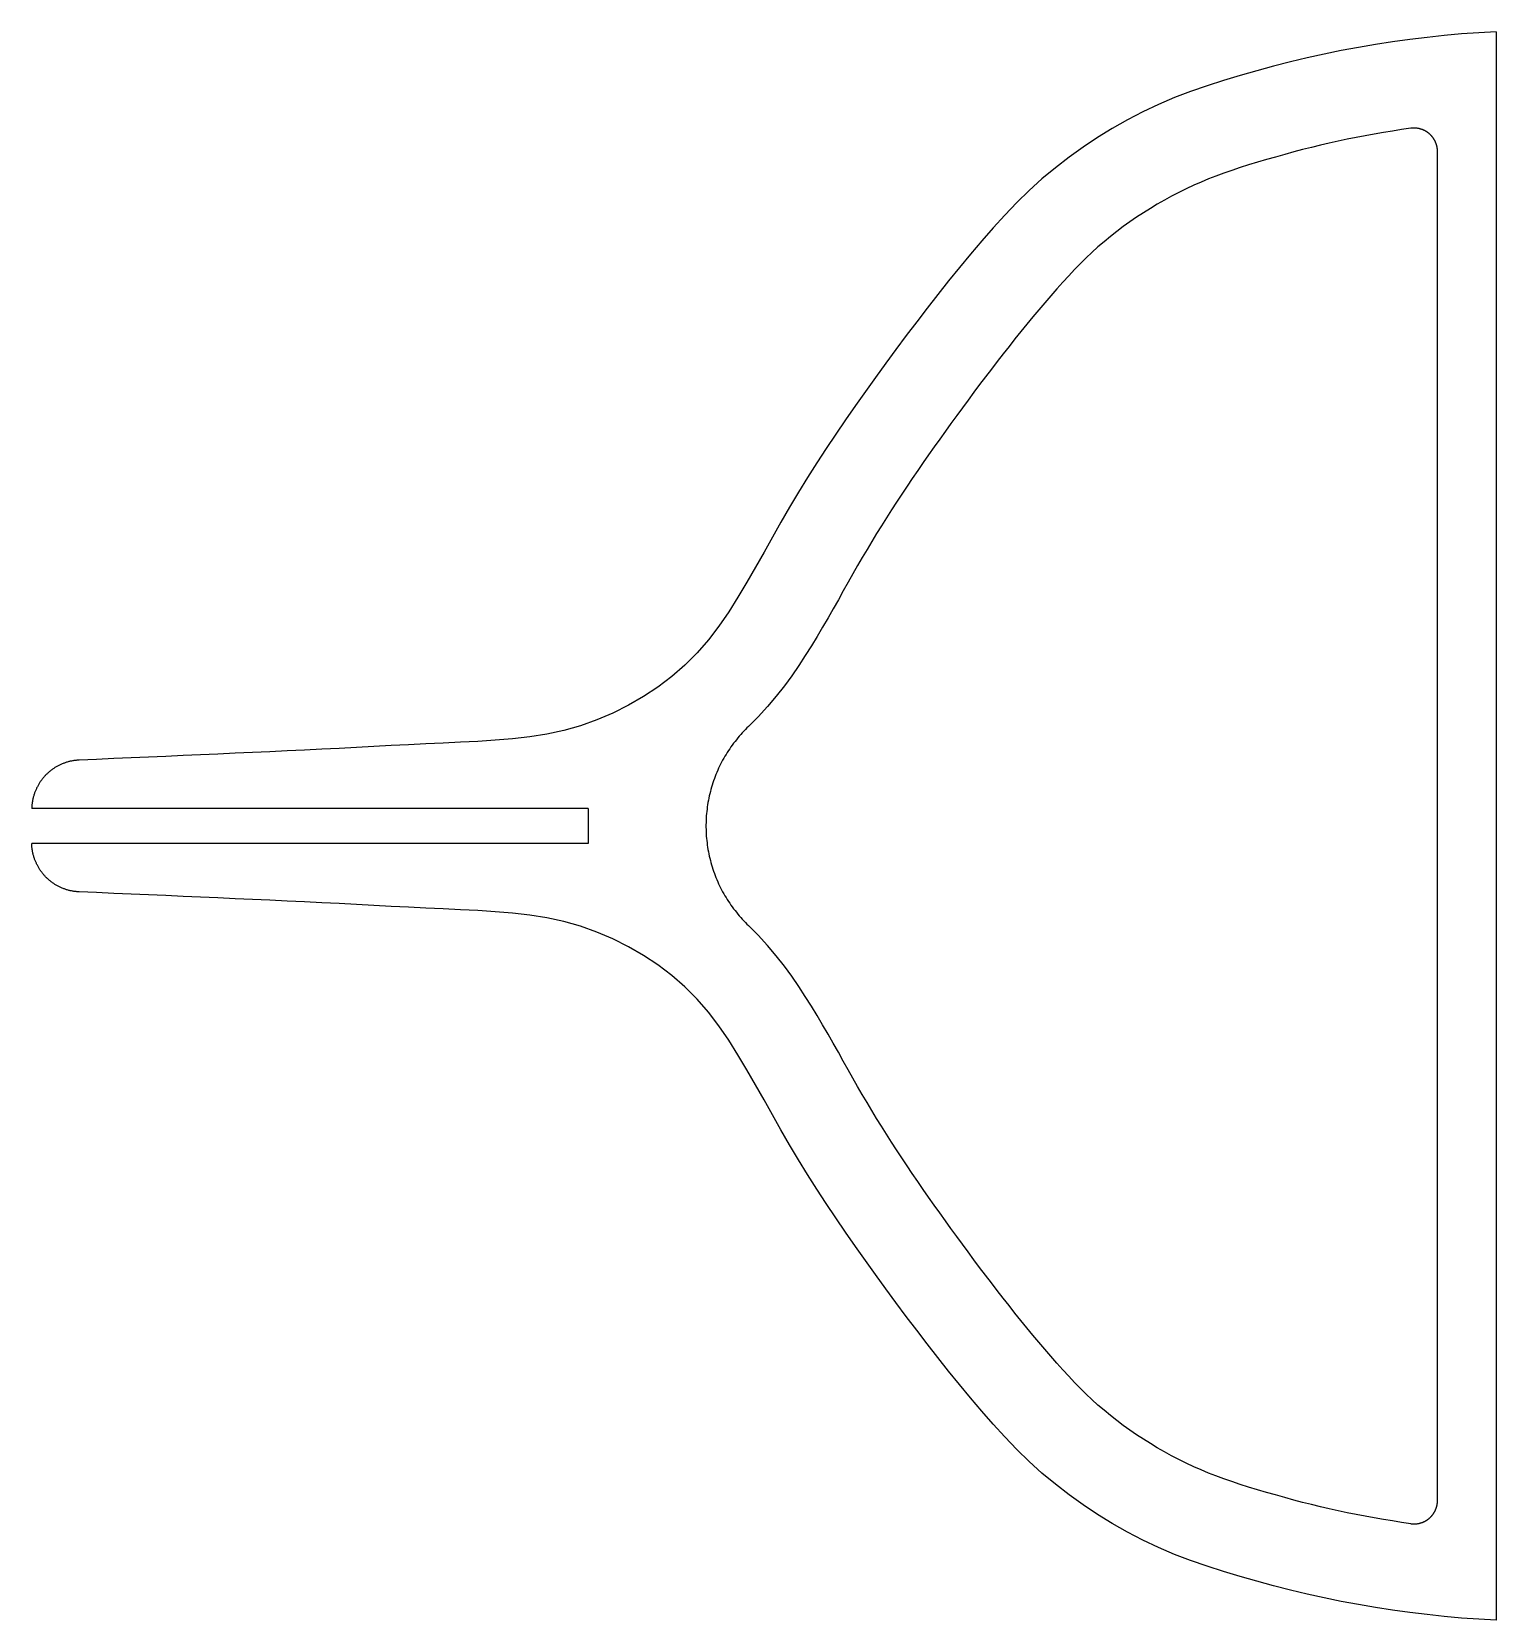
# Model space of a CAD drawing. Header units: metres. Extents: x -255 to -6, y -135 to 135.
import ezdxf

# ---------------------------------------------------------------- set-up
doc = ezdxf.new("R2010")
doc.units = ezdxf.units.M

msp = doc.modelspace()

# ---------------------------------------------------------------- linework, layer by layer
for p, q in [((-6, 135.17), (-8.95, 135)), ((-29.47, 132.51), (-32.38, 131.97)), ((-26.56, 133), (-29.47, 132.51)), ((-23.64, 133.46), (-26.56, 133)), ((-20.71, 133.86), (-23.64, 133.46)), ((-17.78, 134.22), (-20.71, 133.86)), ((-14.84, 134.53), (-17.78, 134.22)), ((-11.9, 134.79), (-14.84, 134.53)), ((-8.95, 135), (-11.9, 134.79)), ((-6, 135.17), (-6, -135.17)), ((-41.03, 130.06), (-43.89, 129.32)), ((-38.16, 130.74), (-41.03, 130.06)), ((-35.27, 131.38), (-38.16, 130.74)), ((-32.38, 131.97), (-35.27, 131.38)), ((-49.58, 127.72), (-52.41, 126.88)), ((-46.74, 128.54), (-49.58, 127.72)), ((-43.89, 129.32), (-46.74, 128.54)), ((-58.01, 125.02), (-60.77, 123.97)), ((-55.22, 125.98), (-58.01, 125.02)), ((-52.41, 126.88), (-55.22, 125.98)), ((-63.48, 122.8), (-66.15, 121.53)), ((-60.77, 123.97), (-63.48, 122.8)), ((-68.77, 120.17), (-71.34, 118.72)), ((-66.15, 121.53), (-68.77, 120.17)), ((-73.86, 117.18), (-76.31, 115.55)), ((-71.34, 118.72), (-73.86, 117.18)), ((-32.88, 116.55), (-34.41, 116.21)), ((-31.36, 116.87), (-32.88, 116.55)), ((-29.82, 117.18), (-31.36, 116.87)), ((-28.29, 117.48), (-29.82, 117.18)), ((-26.75, 117.76), (-28.29, 117.48)), ((-25.2, 118.03), (-26.75, 117.76)), ((-23.66, 118.28), (-25.2, 118.03)), ((-22.11, 118.52), (-23.66, 118.28)), ((-20.56, 118.74), (-22.11, 118.52)), ((-20.55, 118.74), (-20.56, 118.74)), ((-20.54, 118.75), (-20.55, 118.75)), ((-20.55, 118.75), (-20.55, 118.74)), ((-20.53, 118.75), (-20.54, 118.75)), ((-20.52, 118.75), (-20.53, 118.75)), ((-20.53, 118.75), (-20.53, 118.75)), ((-20.51, 118.75), (-20.52, 118.75)), ((-20.52, 118.75), (-20.52, 118.75)), ((-20.5, 118.75), (-20.51, 118.75)), ((-20.51, 118.75), (-20.51, 118.75)), ((-20.49, 118.75), (-20.5, 118.75)), ((-20.5, 118.75), (-20.5, 118.75)), ((-20.48, 118.75), (-20.49, 118.75)), ((-20.47, 118.75), (-20.48, 118.75)), ((-20.48, 118.75), (-20.48, 118.75)), ((-20.46, 118.76), (-20.47, 118.76)), ((-20.47, 118.76), (-20.47, 118.75)), ((-20.45, 118.76), (-20.46, 118.76)), ((-20.46, 118.76), (-20.46, 118.76)), ((-20.44, 118.76), (-20.45, 118.76)), ((-20.43, 118.76), (-20.44, 118.76)), ((-20.44, 118.76), (-20.44, 118.76)), ((-20.42, 118.76), (-20.43, 118.76)), ((-20.43, 118.76), (-20.43, 118.76)), ((-20.41, 118.76), (-20.42, 118.76)), ((-20.42, 118.76), (-20.42, 118.76)), ((-20.4, 118.76), (-20.41, 118.76)), ((-20.41, 118.76), (-20.41, 118.76)), ((-20.39, 118.76), (-20.4, 118.76)), ((-20.38, 118.76), (-20.39, 118.76)), ((-20.39, 118.76), (-20.39, 118.76)), ((-20.37, 118.77), (-20.38, 118.76)), ((-20.38, 118.76), (-20.38, 118.76)), ((-20.36, 118.77), (-20.37, 118.77)), ((-20.37, 118.77), (-20.37, 118.77)), ((-20.35, 118.77), (-20.36, 118.77)), ((-20.34, 118.77), (-20.35, 118.77)), ((-20.35, 118.77), (-20.35, 118.77)), ((-20.33, 118.77), (-20.34, 118.77)), ((-20.34, 118.77), (-20.34, 118.77)), ((-20.32, 118.77), (-20.33, 118.77)), ((-20.33, 118.77), (-20.33, 118.77)), ((-20.31, 118.77), (-20.32, 118.77)), ((-20.32, 118.77), (-20.32, 118.77)), ((-20.3, 118.77), (-20.31, 118.77)), ((-20.29, 118.77), (-20.3, 118.77)), ((-20.3, 118.77), (-20.3, 118.77)), ((-20.28, 118.77), (-20.29, 118.77)), ((-20.29, 118.77), (-20.29, 118.77)), ((-20.27, 118.77), (-20.28, 118.77)), ((-20.28, 118.77), (-20.28, 118.77)), ((-20.26, 118.77), (-20.27, 118.77)), ((-20.25, 118.77), (-20.26, 118.77)), ((-20.26, 118.77), (-20.26, 118.77)), ((-20.24, 118.78), (-20.25, 118.78)), ((-20.25, 118.78), (-20.25, 118.77)), ((-20.23, 118.78), (-20.24, 118.78)), ((-20.24, 118.78), (-20.24, 118.78)), ((-20.22, 118.78), (-20.23, 118.78)), ((-20.23, 118.78), (-20.23, 118.78)), ((-20.21, 118.78), (-20.22, 118.78)), ((-20.2, 118.78), (-20.21, 118.78)), ((-20.21, 118.78), (-20.21, 118.78)), ((-20.19, 118.78), (-20.2, 118.78)), ((-20.2, 118.78), (-20.2, 118.78)), ((-20.18, 118.78), (-20.19, 118.78)), ((-20.19, 118.78), (-20.19, 118.78)), ((-20.17, 118.78), (-20.18, 118.78)), ((-20.16, 118.78), (-20.17, 118.78)), ((-20.17, 118.78), (-20.17, 118.78)), ((-20.15, 118.78), (-20.16, 118.78)), ((-20.16, 118.78), (-20.16, 118.78)), ((-20.14, 118.78), (-20.15, 118.78)), ((-20.15, 118.78), (-20.15, 118.78)), ((-20.13, 118.78), (-20.14, 118.78)), ((-20.14, 118.78), (-20.14, 118.78)), ((-20.12, 118.78), (-20.13, 118.78)), ((-20.11, 118.78), (-20.12, 118.78)), ((-20.12, 118.78), (-20.12, 118.78)), ((-20.1, 118.78), (-20.11, 118.78)), ((-20.11, 118.78), (-20.11, 118.78)), ((-20.09, 118.78), (-20.1, 118.78)), ((-20.1, 118.78), (-20.1, 118.78)), ((-20.08, 118.78), (-20.09, 118.78)), ((-20.07, 118.78), (-20.08, 118.78)), ((-20.08, 118.78), (-20.08, 118.78)), ((-20.06, 118.78), (-20.07, 118.78)), ((-20.07, 118.78), (-20.07, 118.78)), ((-20.05, 118.78), (-20.06, 118.78)), ((-20.06, 118.78), (-20.06, 118.78)), ((-20.04, 118.78), (-20.05, 118.78)), ((-20.05, 118.78), (-20.05, 118.78)), ((-20.03, 118.78), (-20.04, 118.78)), ((-20.02, 118.78), (-20.03, 118.78)), ((-20.03, 118.78), (-20.03, 118.78)), ((-20.01, 118.78), (-20.02, 118.78)), ((-20.02, 118.78), (-20.02, 118.78)), ((-20, 118.78), (-20.01, 118.78)), ((-20.01, 118.78), (-20.01, 118.78)), ((-19.94, 118.78), (-20, 118.78)), ((-19.87, 118.78), (-19.94, 118.78)), ((-19.81, 118.78), (-19.87, 118.78)), ((-19.75, 118.77), (-19.81, 118.78)), ((-19.68, 118.77), (-19.75, 118.77)), ((-19.62, 118.76), (-19.68, 118.77)), ((-19.56, 118.76), (-19.62, 118.76)), ((-19.49, 118.75), (-19.56, 118.76)), ((-19.43, 118.74), (-19.49, 118.75)), ((-19.37, 118.73), (-19.43, 118.74)), ((-19.31, 118.72), (-19.37, 118.73)), ((-19.24, 118.71), (-19.31, 118.72)), ((-19.18, 118.7), (-19.24, 118.71)), ((-19.12, 118.68), (-19.18, 118.7)), ((-19.06, 118.67), (-19.12, 118.68)), ((-19, 118.65), (-19.06, 118.67)), ((-18.93, 118.64), (-19, 118.65)), ((-18.87, 118.62), (-18.93, 118.64)), ((-18.81, 118.6), (-18.87, 118.62)), ((-18.75, 118.58), (-18.81, 118.6)), ((-18.69, 118.56), (-18.75, 118.58)), ((-18.63, 118.54), (-18.69, 118.56)), ((-18.57, 118.52), (-18.63, 118.54)), ((-18.51, 118.5), (-18.57, 118.52)), ((-18.45, 118.47), (-18.51, 118.5)), ((-18.4, 118.45), (-18.45, 118.47)), ((-18.34, 118.42), (-18.4, 118.45)), ((-18.28, 118.39), (-18.34, 118.42)), ((-18.22, 118.37), (-18.28, 118.39)), ((-18.17, 118.34), (-18.22, 118.37)), ((-18.11, 118.31), (-18.17, 118.34)), ((-18.06, 118.28), (-18.11, 118.31)), ((-18, 118.25), (-18.06, 118.28)), ((-17.95, 118.21), (-18, 118.25)), ((-17.89, 118.18), (-17.95, 118.21)), ((-17.84, 118.15), (-17.89, 118.18)), ((-17.78, 118.11), (-17.84, 118.15)), ((-17.73, 118.08), (-17.78, 118.11)), ((-17.68, 118.04), (-17.73, 118.08)), ((-17.63, 118), (-17.68, 118.04)), ((-17.58, 117.97), (-17.63, 118)), ((-17.53, 117.93), (-17.58, 117.97)), ((-17.48, 117.89), (-17.53, 117.93)), ((-17.43, 117.85), (-17.48, 117.89)), ((-17.38, 117.81), (-17.43, 117.85)), ((-17.33, 117.76), (-17.38, 117.81)), ((-17.29, 117.72), (-17.33, 117.76)), ((-17.24, 117.68), (-17.29, 117.72)), ((-17.19, 117.63), (-17.24, 117.68)), ((-17.15, 117.59), (-17.19, 117.63)), ((-17.11, 117.54), (-17.15, 117.59)), ((-17.06, 117.5), (-17.11, 117.54)), ((-17.02, 117.45), (-17.06, 117.5)), ((-16.98, 117.4), (-17.02, 117.45)), ((-16.94, 117.35), (-16.98, 117.4)), ((-16.9, 117.3), (-16.94, 117.35)), ((-16.86, 117.26), (-16.9, 117.3)), ((-16.82, 117.21), (-16.86, 117.26)), ((-16.78, 117.15), (-16.82, 117.21)), ((-16.74, 117.1), (-16.78, 117.15)), ((-16.71, 117.05), (-16.74, 117.1)), ((-16.67, 117), (-16.71, 117.05)), ((-16.63, 116.95), (-16.67, 117)), ((-16.6, 116.89), (-16.63, 116.95)), ((-16.57, 116.84), (-16.6, 116.89)), ((-16.54, 116.78), (-16.57, 116.84)), ((-16.5, 116.73), (-16.54, 116.78)), ((-16.47, 116.67), (-16.5, 116.73)), ((-16.44, 116.62), (-16.47, 116.67)), ((-16.42, 116.56), (-16.44, 116.62)), ((-16.39, 116.5), (-16.42, 116.56)), ((-16.36, 116.44), (-16.39, 116.5)), ((-16.34, 116.39), (-16.36, 116.44)), ((-16.31, 116.33), (-16.34, 116.39)), ((-16.29, 116.27), (-16.31, 116.33)), ((-16.26, 116.21), (-16.29, 116.27)), ((-78.71, 113.83), (-81.04, 112.02)), ((-76.31, 115.55), (-78.71, 113.83)), ((-43.54, 113.85), (-45.09, 113.41)), ((-42, 114.29), (-43.54, 113.85)), ((-40.47, 114.71), (-42, 114.29)), ((-38.95, 115.11), (-40.47, 114.71)), ((-37.44, 115.49), (-38.95, 115.11)), ((-35.93, 115.86), (-37.44, 115.49)), ((-34.41, 116.21), (-35.93, 115.86)), ((-16.24, 116.15), (-16.26, 116.21)), ((-16.22, 116.09), (-16.24, 116.15)), ((-16.2, 116.03), (-16.22, 116.09)), ((-16.18, 115.97), (-16.2, 116.03)), ((-16.16, 115.91), (-16.18, 115.97)), ((-16.14, 115.85), (-16.16, 115.91)), ((-16.13, 115.79), (-16.14, 115.85)), ((-16.11, 115.73), (-16.13, 115.79)), ((-16.1, 115.66), (-16.11, 115.73)), ((-16.08, 115.6), (-16.1, 115.66)), ((-16.07, 115.54), (-16.08, 115.6)), ((-16.06, 115.48), (-16.07, 115.54)), ((-16.05, 115.41), (-16.06, 115.48)), ((-16.04, 115.35), (-16.05, 115.41)), ((-16.03, 115.29), (-16.04, 115.35)), ((-16.02, 115.23), (-16.03, 115.29)), ((-16.02, 115.16), (-16.02, 115.23)), ((-16.01, 115.1), (-16.02, 115.16)), ((-16.01, 115.04), (-16.01, 115.1)), ((-16, 114.97), (-16.01, 115.04)), ((-16, 114.91), (-16, 114.97)), ((-16, 114.85), (-16, 114.91)), ((-16, 114.78), (-16, 114.85)), ((-16, -114.78), (-16, 114.78)), ((-81.04, 112.02), (-83.31, 110.13)), ((-52.39, 111.1), (-53.71, 110.62)), ((-51.02, 111.57), (-52.39, 111.1)), ((-49.6, 112.04), (-51.02, 111.57)), ((-48.14, 112.5), (-49.6, 112.04)), ((-46.62, 112.95), (-48.14, 112.5)), ((-45.09, 113.41), (-46.62, 112.95)), ((-85.5, 108.16), (-87.6, 106.1)), ((-83.31, 110.13), (-85.5, 108.16)), ((-58.75, 108.45), (-60, 107.83)), ((-57.49, 109.04), (-58.75, 108.45)), ((-56.23, 109.6), (-57.49, 109.04)), ((-54.98, 110.13), (-56.23, 109.6)), ((-53.71, 110.62), (-54.98, 110.13)), ((-87.6, 106.1), (-89.64, 103.98)), ((-63.68, 105.83), (-64.87, 105.11)), ((-62.48, 106.52), (-63.68, 105.83)), ((-61.25, 107.19), (-62.48, 106.52)), ((-60, 107.83), (-61.25, 107.19)), ((-89.64, 103.98), (-91.63, 101.8)), ((-68.34, 102.82), (-69.47, 102.01)), ((-67.2, 103.61), (-68.34, 102.82)), ((-66.04, 104.37), (-67.2, 103.61)), ((-64.87, 105.11), (-66.04, 104.37)), ((-91.63, 101.8), (-93.57, 99.59)), ((-71.67, 100.31), (-72.74, 99.43)), ((-70.58, 101.17), (-71.67, 100.31)), ((-69.47, 102.01), (-70.58, 101.17)), ((-95.48, 97.34), (-97.36, 95.07)), ((-93.57, 99.59), (-95.48, 97.34)), ((-74.8, 97.63), (-75.79, 96.69)), ((-73.78, 98.54), (-74.8, 97.63)), ((-72.74, 99.43), (-73.78, 98.54)), ((-97.36, 95.07), (-99.21, 92.78)), ((-77.76, 94.71), (-78.76, 93.65)), ((-76.78, 95.72), (-77.76, 94.71)), ((-75.79, 96.69), (-76.78, 95.72)), ((-99.21, 92.78), (-101.03, 90.47)), ((-79.78, 92.54), (-80.8, 91.4)), ((-78.76, 93.65), (-79.78, 92.54)), ((-101.03, 90.47), (-102.84, 88.15)), ((-81.82, 90.24), (-82.84, 89.06)), ((-80.8, 91.4), (-81.82, 90.24)), ((-102.84, 88.15), (-104.63, 85.81)), ((-84.87, 86.64), (-85.89, 85.4)), ((-83.86, 87.86), (-84.87, 86.64)), ((-82.84, 89.06), (-83.86, 87.86)), ((-104.63, 85.81), (-106.41, 83.47)), ((-86.9, 84.15), (-87.91, 82.89)), ((-85.89, 85.4), (-86.9, 84.15)), ((-108.17, 81.11), (-109.91, 78.74)), ((-106.41, 83.47), (-108.17, 81.11)), ((-88.92, 81.61), (-89.93, 80.33)), ((-87.91, 82.89), (-88.92, 81.61)), ((-109.91, 78.74), (-111.64, 76.35)), ((-90.93, 79.03), (-91.93, 77.73)), ((-89.93, 80.33), (-90.93, 79.03)), ((-111.64, 76.35), (-113.36, 73.96)), ((-92.93, 76.43), (-93.92, 75.12)), ((-91.93, 77.73), (-92.93, 76.43)), ((-113.36, 73.96), (-115.05, 71.55)), ((-94.9, 73.81), (-95.89, 72.49)), ((-93.92, 75.12), (-94.9, 73.81)), ((-115.05, 71.55), (-116.73, 69.13)), ((-96.86, 71.17), (-97.83, 69.85)), ((-95.89, 72.49), (-96.86, 71.17)), ((-116.73, 69.13), (-118.39, 66.7)), ((-98.8, 68.52), (-99.76, 67.19)), ((-97.83, 69.85), (-98.8, 68.52)), ((-118.39, 66.7), (-120.02, 64.25)), ((-100.71, 65.85), (-101.66, 64.52)), ((-99.76, 67.19), (-100.71, 65.85)), ((-120.02, 64.25), (-121.63, 61.78)), ((-102.6, 63.18), (-103.54, 61.84)), ((-101.66, 64.52), (-102.6, 63.18)), ((-121.63, 61.78), (-123.21, 59.3)), ((-104.46, 60.5), (-105.38, 59.16)), ((-103.54, 61.84), (-104.46, 60.5)), ((-124.75, 56.8), (-126.26, 54.27)), ((-123.21, 59.3), (-124.75, 56.8)), ((-106.28, 57.82), (-107.18, 56.48)), ((-105.38, 59.16), (-106.28, 57.82)), ((-126.26, 54.27), (-127.74, 51.73)), ((-108.06, 55.14), (-108.93, 53.8)), ((-107.18, 56.48), (-108.06, 55.14)), ((-127.74, 51.73), (-129.18, 49.17)), ((-109.79, 52.45), (-110.64, 51.11)), ((-108.93, 53.8), (-109.79, 52.45)), ((-129.18, 49.17), (-130.62, 46.61)), ((-111.47, 49.76), (-112.29, 48.42)), ((-110.64, 51.11), (-111.47, 49.76)), ((-130.62, 46.61), (-132.07, 44.05)), ((-113.09, 47.07), (-113.89, 45.71)), ((-112.29, 48.42), (-113.09, 47.07)), ((-132.07, 44.05), (-133.54, 41.5)), ((-114.69, 44.33), (-115.49, 42.92)), ((-113.89, 45.71), (-114.69, 44.33)), ((-133.54, 41.5), (-135.05, 38.97)), ((-116.3, 41.47), (-117.13, 40)), ((-115.49, 42.92), (-116.3, 41.47)), ((-135.05, 38.97), (-136.63, 36.47)), ((-117.97, 38.5), (-118.84, 36.97)), ((-117.13, 40), (-117.97, 38.5)), ((-136.63, 36.47), (-138.29, 34.03)), ((-119.72, 35.42), (-120.64, 33.85)), ((-118.84, 36.97), (-119.72, 35.42)), ((-138.29, 34.03), (-140.06, 31.68)), ((-120.64, 33.85), (-121.58, 32.26)), ((-140.06, 31.68), (-141.98, 29.45)), ((-122.56, 30.65), (-123.6, 29)), ((-121.58, 32.26), (-122.56, 30.65)), ((-144.07, 27.37), (-146.3, 25.44)), ((-141.98, 29.45), (-144.07, 27.37)), ((-124.7, 27.31), (-125.89, 25.58)), ((-123.6, 29), (-124.7, 27.31)), ((-146.3, 25.44), (-148.67, 23.65)), ((-125.89, 25.58), (-127.16, 23.84)), ((-151.13, 22.02), (-153.69, 20.54)), ((-148.67, 23.65), (-151.13, 22.02)), ((-128.53, 22.09), (-130.01, 20.33)), ((-127.16, 23.84), (-128.53, 22.09)), ((-156.34, 19.22), (-159.05, 18.06)), ((-153.69, 20.54), (-156.34, 19.22)), ((-130.01, 20.33), (-131.6, 18.6)), ((-164.68, 16.24), (-167.56, 15.61)), ((-161.84, 17.06), (-164.68, 16.24)), ((-159.05, 18.06), (-161.84, 17.06)), ((-133.8, 16.41), (-134.07, 16.13)), ((-133.53, 16.68), (-133.8, 16.41)), ((-133.26, 16.95), (-133.53, 16.68)), ((-131.6, 18.6), (-133.26, 16.95)), ((-197.02, 13.52), (-199.97, 13.37)), ((-194.07, 13.68), (-197.02, 13.52)), ((-191.12, 13.84), (-194.07, 13.68)), ((-188.17, 13.98), (-191.12, 13.84)), ((-185.22, 14.12), (-188.17, 13.98)), ((-182.27, 14.25), (-185.22, 14.12)), ((-179.32, 14.4), (-182.27, 14.25)), ((-176.37, 14.59), (-179.32, 14.4)), ((-173.42, 14.83), (-176.37, 14.59)), ((-170.48, 15.16), (-173.42, 14.83)), ((-167.56, 15.61), (-170.48, 15.16)), ((-136.02, 13.78), (-136.25, 13.47)), ((-135.8, 14.09), (-136.02, 13.78)), ((-135.56, 14.39), (-135.8, 14.09)), ((-135.33, 14.69), (-135.56, 14.39)), ((-135.08, 14.99), (-135.33, 14.69)), ((-134.84, 15.28), (-135.08, 14.99)), ((-134.59, 15.57), (-134.84, 15.28)), ((-134.33, 15.85), (-134.59, 15.57)), ((-134.07, 16.13), (-134.33, 15.85)), ((-249.33, 10.84), (-249.45, 10.8)), ((-249.2, 10.88), (-249.33, 10.84)), ((-249.08, 10.91), (-249.2, 10.88)), ((-248.96, 10.95), (-249.08, 10.91)), ((-248.83, 10.98), (-248.96, 10.95)), ((-248.71, 11.01), (-248.83, 10.98)), ((-248.58, 11.03), (-248.71, 11.01)), ((-248.46, 11.06), (-248.58, 11.03)), ((-248.33, 11.08), (-248.46, 11.06)), ((-248.21, 11.11), (-248.33, 11.08)), ((-248.08, 11.13), (-248.21, 11.11)), ((-247.95, 11.14), (-248.08, 11.13)), ((-247.83, 11.16), (-247.95, 11.14)), ((-247.7, 11.17), (-247.83, 11.16)), ((-247.57, 11.19), (-247.7, 11.17)), ((-247.45, 11.2), (-247.57, 11.19)), ((-247.32, 11.2), (-247.45, 11.2)), ((-247.19, 11.21), (-247.32, 11.2)), ((-244.24, 11.34), (-247.19, 11.21)), ((-241.29, 11.46), (-244.24, 11.34)), ((-238.33, 11.59), (-241.29, 11.46)), ((-235.38, 11.71), (-238.33, 11.59)), ((-232.43, 11.84), (-235.38, 11.71)), ((-229.48, 11.97), (-232.43, 11.84)), ((-226.53, 12.11), (-229.48, 11.97)), ((-223.58, 12.24), (-226.53, 12.11)), ((-220.63, 12.37), (-223.58, 12.24)), ((-217.68, 12.51), (-220.63, 12.37)), ((-214.72, 12.65), (-217.68, 12.51)), ((-211.77, 12.79), (-214.72, 12.65)), ((-208.82, 12.93), (-211.77, 12.79)), ((-205.87, 13.07), (-208.82, 12.93)), ((-202.92, 13.21), (-205.87, 13.07)), ((-199.97, 13.37), (-202.92, 13.21)), ((-137.84, 10.86), (-138.01, 10.52)), ((-137.66, 11.19), (-137.84, 10.86)), ((-137.47, 11.53), (-137.66, 11.19)), ((-137.28, 11.86), (-137.47, 11.53)), ((-137.08, 12.19), (-137.28, 11.86)), ((-136.88, 12.51), (-137.08, 12.19)), ((-136.67, 12.84), (-136.88, 12.51)), ((-136.46, 13.15), (-136.67, 12.84)), ((-136.25, 13.47), (-136.46, 13.15)), ((-253.31, 8.18), (-253.39, 8.08)), ((-253.23, 8.27), (-253.31, 8.18)), ((-253.15, 8.37), (-253.23, 8.27)), ((-253.06, 8.46), (-253.15, 8.37)), ((-252.97, 8.56), (-253.06, 8.46)), ((-252.89, 8.65), (-252.97, 8.56)), ((-252.8, 8.74), (-252.89, 8.65)), ((-252.71, 8.83), (-252.8, 8.74)), ((-252.61, 8.92), (-252.71, 8.83)), ((-252.52, 9.01), (-252.61, 8.92)), ((-252.42, 9.09), (-252.52, 9.01)), ((-252.33, 9.18), (-252.42, 9.09)), ((-252.23, 9.26), (-252.33, 9.18)), ((-252.13, 9.34), (-252.23, 9.26)), ((-252.03, 9.42), (-252.13, 9.34)), ((-251.93, 9.5), (-252.03, 9.42)), ((-251.83, 9.58), (-251.93, 9.5)), ((-251.72, 9.65), (-251.83, 9.58)), ((-251.62, 9.73), (-251.72, 9.65)), ((-251.51, 9.8), (-251.62, 9.73)), ((-251.41, 9.87), (-251.51, 9.8)), ((-251.3, 9.94), (-251.41, 9.87)), ((-251.19, 10), (-251.3, 9.94)), ((-251.08, 10.07), (-251.19, 10)), ((-250.97, 10.13), (-251.08, 10.07)), ((-250.86, 10.19), (-250.97, 10.13)), ((-250.74, 10.26), (-250.86, 10.19)), ((-250.63, 10.31), (-250.74, 10.26)), ((-250.52, 10.37), (-250.63, 10.31)), ((-250.4, 10.43), (-250.52, 10.37)), ((-250.28, 10.48), (-250.4, 10.43)), ((-250.17, 10.53), (-250.28, 10.48)), ((-250.05, 10.58), (-250.17, 10.53)), ((-249.93, 10.63), (-250.05, 10.58)), ((-249.81, 10.67), (-249.93, 10.63)), ((-249.69, 10.72), (-249.81, 10.67)), ((-249.57, 10.76), (-249.69, 10.72)), ((-249.45, 10.8), (-249.57, 10.76)), ((-138.94, 8.42), (-139.07, 8.06)), ((-138.8, 8.77), (-138.94, 8.42)), ((-138.65, 9.13), (-138.8, 8.77)), ((-138.5, 9.48), (-138.65, 9.13)), ((-138.34, 9.83), (-138.5, 9.48)), ((-138.18, 10.17), (-138.34, 9.83)), ((-138.01, 10.52), (-138.18, 10.17)), ((-254.8, 5.51), (-254.84, 5.39)), ((-254.76, 5.63), (-254.8, 5.51)), ((-254.72, 5.75), (-254.76, 5.63)), ((-254.67, 5.87), (-254.72, 5.75)), ((-254.62, 5.99), (-254.67, 5.87)), ((-254.57, 6.11), (-254.62, 5.99)), ((-254.52, 6.22), (-254.57, 6.11)), ((-254.47, 6.34), (-254.52, 6.22)), ((-254.42, 6.46), (-254.47, 6.34)), ((-254.36, 6.57), (-254.42, 6.46)), ((-254.3, 6.69), (-254.36, 6.57)), ((-254.24, 6.8), (-254.3, 6.69)), ((-254.18, 6.91), (-254.24, 6.8)), ((-254.12, 7.02), (-254.18, 6.91)), ((-254.05, 7.13), (-254.12, 7.02)), ((-253.98, 7.24), (-254.05, 7.13)), ((-253.92, 7.35), (-253.98, 7.24)), ((-253.85, 7.46), (-253.92, 7.35)), ((-253.78, 7.56), (-253.85, 7.46)), ((-253.7, 7.67), (-253.78, 7.56)), ((-253.63, 7.77), (-253.7, 7.67)), ((-253.55, 7.87), (-253.63, 7.77)), ((-253.47, 7.98), (-253.55, 7.87)), ((-253.39, 8.08), (-253.47, 7.98)), ((-139.85, 5.5), (-139.93, 5.12)), ((-139.75, 5.87), (-139.85, 5.5)), ((-139.65, 6.24), (-139.75, 5.87)), ((-139.55, 6.61), (-139.65, 6.24)), ((-139.44, 6.97), (-139.55, 6.61)), ((-139.32, 7.34), (-139.44, 6.97)), ((-139.2, 7.7), (-139.32, 7.34)), ((-139.07, 8.06), (-139.2, 7.7)), ((-255.24, 3.13), (-255.25, 3)), ((-160.54, 3), (-255.25, 3)), ((-255.23, 3.38), (-255.24, 3.26)), ((-255.24, 3.26), (-255.24, 3.13)), ((-255.22, 3.51), (-255.23, 3.38)), ((-255.21, 3.64), (-255.22, 3.51)), ((-255.2, 3.77), (-255.21, 3.64)), ((-255.18, 3.89), (-255.2, 3.77)), ((-255.16, 4.02), (-255.18, 3.89)), ((-255.14, 4.15), (-255.16, 4.02)), ((-255.12, 4.27), (-255.14, 4.15)), ((-255.1, 4.4), (-255.12, 4.27)), ((-255.07, 4.52), (-255.1, 4.4)), ((-255.05, 4.65), (-255.07, 4.52)), ((-255.02, 4.77), (-255.05, 4.65)), ((-254.99, 4.9), (-255.02, 4.77)), ((-254.95, 5.02), (-254.99, 4.9)), ((-254.92, 5.14), (-254.95, 5.02)), ((-254.88, 5.27), (-254.92, 5.14)), ((-254.84, 5.39), (-254.88, 5.27)), ((-160.54, 3), (-160.54, -3)), ((-140.32, 2.86), (-140.37, 2.48)), ((-140.27, 3.24), (-140.32, 2.86)), ((-140.22, 3.62), (-140.27, 3.24)), ((-140.16, 4), (-140.22, 3.62)), ((-140.09, 4.37), (-140.16, 4)), ((-140.01, 4.75), (-140.09, 4.37)), ((-139.93, 5.12), (-140.01, 4.75)), ((-140.49, 0.57), (-140.5, 0.19)), ((-140.5, 0.19), (-140.5, -0.19)), ((-140.48, 0.96), (-140.49, 0.57)), ((-140.46, 1.34), (-140.48, 0.96)), ((-140.44, 1.72), (-140.46, 1.34)), ((-140.4, 2.1), (-140.44, 1.72)), ((-140.37, 2.48), (-140.4, 2.1)), ((-140.5, -0.19), (-140.49, -0.57)), ((-140.49, -0.57), (-140.48, -0.96)), ((-140.48, -0.96), (-140.46, -1.34)), ((-140.46, -1.34), (-140.44, -1.72)), ((-140.44, -1.72), (-140.4, -2.1)), ((-140.4, -2.1), (-140.37, -2.48)), ((-140.37, -2.48), (-140.32, -2.86)), ((-255.24, -3.13), (-255.25, -3)), ((-160.54, -3), (-255.25, -3)), ((-255.24, -3.26), (-255.24, -3.13)), ((-255.23, -3.38), (-255.24, -3.26)), ((-255.22, -3.51), (-255.23, -3.38)), ((-255.21, -3.64), (-255.22, -3.51)), ((-255.2, -3.77), (-255.21, -3.64)), ((-255.18, -3.89), (-255.2, -3.77)), ((-255.16, -4.02), (-255.18, -3.89)), ((-255.14, -4.15), (-255.16, -4.02)), ((-255.12, -4.27), (-255.14, -4.15)), ((-255.1, -4.4), (-255.12, -4.27)), ((-255.07, -4.52), (-255.1, -4.4)), ((-255.05, -4.65), (-255.07, -4.52)), ((-255.02, -4.77), (-255.05, -4.65)), ((-254.99, -4.9), (-255.02, -4.77)), ((-254.95, -5.02), (-254.99, -4.9)), ((-254.92, -5.14), (-254.95, -5.02)), ((-254.88, -5.27), (-254.92, -5.14)), ((-254.84, -5.39), (-254.88, -5.27)), ((-254.8, -5.51), (-254.84, -5.39)), ((-140.32, -2.86), (-140.27, -3.24)), ((-140.27, -3.24), (-140.22, -3.62)), ((-140.22, -3.62), (-140.16, -4)), ((-140.16, -4), (-140.09, -4.37)), ((-140.09, -4.37), (-140.01, -4.75)), ((-140.01, -4.75), (-139.93, -5.12)), ((-139.93, -5.12), (-139.85, -5.5)), ((-254.76, -5.63), (-254.8, -5.51)), ((-254.72, -5.75), (-254.76, -5.63)), ((-254.67, -5.87), (-254.72, -5.75)), ((-254.62, -5.99), (-254.67, -5.87)), ((-254.57, -6.11), (-254.62, -5.99)), ((-254.52, -6.22), (-254.57, -6.11)), ((-254.47, -6.34), (-254.52, -6.22)), ((-254.42, -6.46), (-254.47, -6.34)), ((-254.36, -6.57), (-254.42, -6.46)), ((-254.3, -6.69), (-254.36, -6.57)), ((-254.24, -6.8), (-254.3, -6.69)), ((-254.18, -6.91), (-254.24, -6.8)), ((-254.12, -7.02), (-254.18, -6.91)), ((-254.05, -7.13), (-254.12, -7.02)), ((-253.98, -7.24), (-254.05, -7.13)), ((-253.92, -7.35), (-253.98, -7.24)), ((-253.85, -7.46), (-253.92, -7.35)), ((-253.78, -7.56), (-253.85, -7.46)), ((-253.7, -7.67), (-253.78, -7.56)), ((-253.63, -7.77), (-253.7, -7.67)), ((-253.55, -7.87), (-253.63, -7.77)), ((-253.47, -7.98), (-253.55, -7.87)), ((-253.39, -8.08), (-253.47, -7.98)), ((-253.31, -8.18), (-253.39, -8.08)), ((-139.85, -5.5), (-139.75, -5.87)), ((-139.75, -5.87), (-139.65, -6.24)), ((-139.65, -6.24), (-139.55, -6.61)), ((-139.55, -6.61), (-139.44, -6.97)), ((-139.44, -6.97), (-139.32, -7.34)), ((-139.32, -7.34), (-139.2, -7.7)), ((-139.2, -7.7), (-139.07, -8.06)), ((-139.07, -8.06), (-138.94, -8.42)), ((-253.23, -8.27), (-253.31, -8.18)), ((-253.15, -8.37), (-253.23, -8.27)), ((-253.06, -8.46), (-253.15, -8.37)), ((-252.97, -8.56), (-253.06, -8.46)), ((-252.89, -8.65), (-252.97, -8.56)), ((-252.8, -8.74), (-252.89, -8.65)), ((-252.71, -8.83), (-252.8, -8.74)), ((-252.61, -8.92), (-252.71, -8.83)), ((-252.52, -9.01), (-252.61, -8.92)), ((-252.42, -9.09), (-252.52, -9.01)), ((-252.33, -9.18), (-252.42, -9.09)), ((-252.23, -9.26), (-252.33, -9.18)), ((-252.13, -9.34), (-252.23, -9.26)), ((-252.03, -9.42), (-252.13, -9.34)), ((-251.93, -9.5), (-252.03, -9.42)), ((-251.83, -9.58), (-251.93, -9.5)), ((-251.72, -9.65), (-251.83, -9.58)), ((-251.62, -9.73), (-251.72, -9.65)), ((-251.51, -9.8), (-251.62, -9.73)), ((-251.41, -9.87), (-251.51, -9.8)), ((-251.3, -9.94), (-251.41, -9.87)), ((-251.19, -10), (-251.3, -9.94)), ((-251.08, -10.07), (-251.19, -10)), ((-250.97, -10.13), (-251.08, -10.07)), ((-250.86, -10.19), (-250.97, -10.13)), ((-250.74, -10.26), (-250.86, -10.19)), ((-250.63, -10.31), (-250.74, -10.26)), ((-250.52, -10.37), (-250.63, -10.31)), ((-250.4, -10.43), (-250.52, -10.37)), ((-250.28, -10.48), (-250.4, -10.43)), ((-250.17, -10.53), (-250.28, -10.48)), ((-250.05, -10.58), (-250.17, -10.53)), ((-249.93, -10.63), (-250.05, -10.58)), ((-249.81, -10.67), (-249.93, -10.63)), ((-249.69, -10.72), (-249.81, -10.67)), ((-249.57, -10.76), (-249.69, -10.72)), ((-249.45, -10.8), (-249.57, -10.76)), ((-249.33, -10.84), (-249.45, -10.8)), ((-138.94, -8.42), (-138.8, -8.77)), ((-138.8, -8.77), (-138.65, -9.13)), ((-138.65, -9.13), (-138.5, -9.48)), ((-138.5, -9.48), (-138.34, -9.83)), ((-138.34, -9.83), (-138.18, -10.17)), ((-138.18, -10.17), (-138.01, -10.52)), ((-138.01, -10.52), (-137.84, -10.86)), ((-249.2, -10.88), (-249.33, -10.84)), ((-249.08, -10.91), (-249.2, -10.88)), ((-248.96, -10.95), (-249.08, -10.91)), ((-248.83, -10.98), (-248.96, -10.95)), ((-248.71, -11.01), (-248.83, -10.98)), ((-248.58, -11.03), (-248.71, -11.01)), ((-248.46, -11.06), (-248.58, -11.03)), ((-248.33, -11.08), (-248.46, -11.06)), ((-248.21, -11.11), (-248.33, -11.08)), ((-248.08, -11.13), (-248.21, -11.11)), ((-247.95, -11.14), (-248.08, -11.13)), ((-247.83, -11.16), (-247.95, -11.14)), ((-247.7, -11.17), (-247.83, -11.16)), ((-247.57, -11.19), (-247.7, -11.17)), ((-247.45, -11.2), (-247.57, -11.19)), ((-247.32, -11.2), (-247.45, -11.2)), ((-247.19, -11.21), (-247.32, -11.2)), ((-244.24, -11.34), (-247.19, -11.21)), ((-241.29, -11.46), (-244.24, -11.34)), ((-238.33, -11.59), (-241.29, -11.46)), ((-235.38, -11.71), (-238.33, -11.59)), ((-232.43, -11.84), (-235.38, -11.71)), ((-229.48, -11.97), (-232.43, -11.84)), ((-226.53, -12.11), (-229.48, -11.97)), ((-223.58, -12.24), (-226.53, -12.11)), ((-220.63, -12.37), (-223.58, -12.24)), ((-217.68, -12.51), (-220.63, -12.37)), ((-214.72, -12.65), (-217.68, -12.51)), ((-211.77, -12.79), (-214.72, -12.65)), ((-208.82, -12.93), (-211.77, -12.79)), ((-205.87, -13.07), (-208.82, -12.93)), ((-202.92, -13.21), (-205.87, -13.07)), ((-199.97, -13.37), (-202.92, -13.21)), ((-197.02, -13.52), (-199.97, -13.37)), ((-137.84, -10.86), (-137.66, -11.19)), ((-137.66, -11.19), (-137.47, -11.53)), ((-137.47, -11.53), (-137.28, -11.86)), ((-137.28, -11.86), (-137.08, -12.19)), ((-137.08, -12.19), (-136.88, -12.51)), ((-136.88, -12.51), (-136.67, -12.84)), ((-136.67, -12.84), (-136.46, -13.15)), ((-136.46, -13.15), (-136.25, -13.47)), ((-136.25, -13.47), (-136.02, -13.78)), ((-194.07, -13.68), (-197.02, -13.52)), ((-191.12, -13.84), (-194.07, -13.68)), ((-188.17, -13.98), (-191.12, -13.84)), ((-185.22, -14.12), (-188.17, -13.98)), ((-182.27, -14.25), (-185.22, -14.12)), ((-179.32, -14.4), (-182.27, -14.25)), ((-176.37, -14.59), (-179.32, -14.4)), ((-173.42, -14.83), (-176.37, -14.59)), ((-170.48, -15.16), (-173.42, -14.83)), ((-167.56, -15.61), (-170.48, -15.16)), ((-164.68, -16.24), (-167.56, -15.61)), ((-136.02, -13.78), (-135.8, -14.09)), ((-135.8, -14.09), (-135.56, -14.39)), ((-135.56, -14.39), (-135.33, -14.69)), ((-135.33, -14.69), (-135.08, -14.99)), ((-135.08, -14.99), (-134.84, -15.28)), ((-134.84, -15.28), (-134.59, -15.57)), ((-134.59, -15.57), (-134.33, -15.85)), ((-134.33, -15.85), (-134.07, -16.13)), ((-134.07, -16.13), (-133.8, -16.41)), ((-161.84, -17.06), (-164.68, -16.24)), ((-159.05, -18.06), (-161.84, -17.06)), ((-156.34, -19.22), (-159.05, -18.06)), ((-133.8, -16.41), (-133.53, -16.68)), ((-133.53, -16.68), (-133.26, -16.95)), ((-131.6, -18.6), (-133.26, -16.95)), ((-130.01, -20.33), (-131.6, -18.6)), ((-153.69, -20.54), (-156.34, -19.22)), ((-151.13, -22.02), (-153.69, -20.54)), ((-128.53, -22.09), (-130.01, -20.33)), ((-148.67, -23.65), (-151.13, -22.02)), ((-146.3, -25.44), (-148.67, -23.65)), ((-127.16, -23.84), (-128.53, -22.09)), ((-125.89, -25.58), (-127.16, -23.84)), ((-144.07, -27.37), (-146.3, -25.44)), ((-124.7, -27.31), (-125.89, -25.58)), ((-141.98, -29.45), (-144.07, -27.37)), ((-140.06, -31.68), (-141.98, -29.45)), ((-123.6, -29), (-124.7, -27.31)), ((-122.56, -30.65), (-123.6, -29)), ((-138.29, -34.03), (-140.06, -31.68)), ((-121.58, -32.26), (-122.56, -30.65)), ((-120.64, -33.85), (-121.58, -32.26)), ((-136.63, -36.47), (-138.29, -34.03)), ((-119.72, -35.42), (-120.64, -33.85)), ((-135.05, -38.97), (-136.63, -36.47)), ((-118.84, -36.97), (-119.72, -35.42)), ((-117.97, -38.5), (-118.84, -36.97)), ((-133.54, -41.5), (-135.05, -38.97)), ((-117.13, -40), (-117.97, -38.5)), ((-116.3, -41.47), (-117.13, -40)), ((-132.07, -44.05), (-133.54, -41.5)), ((-115.49, -42.92), (-116.3, -41.47)), ((-114.69, -44.33), (-115.49, -42.92)), ((-130.62, -46.61), (-132.07, -44.05)), ((-113.89, -45.71), (-114.69, -44.33)), ((-113.09, -47.07), (-113.89, -45.71)), ((-129.18, -49.17), (-130.62, -46.61)), ((-112.29, -48.42), (-113.09, -47.07)), ((-111.47, -49.76), (-112.29, -48.42)), ((-127.74, -51.73), (-129.18, -49.17)), ((-110.64, -51.11), (-111.47, -49.76)), ((-109.79, -52.45), (-110.64, -51.11)), ((-126.26, -54.27), (-127.74, -51.73)), ((-108.93, -53.8), (-109.79, -52.45)), ((-108.06, -55.14), (-108.93, -53.8)), ((-124.75, -56.8), (-126.26, -54.27)), ((-107.18, -56.48), (-108.06, -55.14)), ((-106.28, -57.82), (-107.18, -56.48)), ((-123.21, -59.3), (-124.75, -56.8)), ((-121.63, -61.78), (-123.21, -59.3)), ((-105.38, -59.16), (-106.28, -57.82)), ((-104.46, -60.5), (-105.38, -59.16)), ((-120.02, -64.25), (-121.63, -61.78)), ((-103.54, -61.84), (-104.46, -60.5)), ((-102.6, -63.18), (-103.54, -61.84)), ((-118.39, -66.7), (-120.02, -64.25)), ((-101.66, -64.52), (-102.6, -63.18)), ((-100.71, -65.85), (-101.66, -64.52)), ((-116.73, -69.13), (-118.39, -66.7)), ((-99.76, -67.19), (-100.71, -65.85)), ((-98.8, -68.52), (-99.76, -67.19)), ((-115.05, -71.55), (-116.73, -69.13)), ((-97.83, -69.85), (-98.8, -68.52)), ((-96.86, -71.17), (-97.83, -69.85)), ((-113.36, -73.96), (-115.05, -71.55)), ((-95.89, -72.49), (-96.86, -71.17)), ((-94.9, -73.81), (-95.89, -72.49)), ((-111.64, -76.35), (-113.36, -73.96)), ((-93.92, -75.12), (-94.9, -73.81)), ((-92.93, -76.43), (-93.92, -75.12)), ((-109.91, -78.74), (-111.64, -76.35)), ((-91.93, -77.73), (-92.93, -76.43)), ((-90.93, -79.03), (-91.93, -77.73)), ((-108.17, -81.11), (-109.91, -78.74)), ((-89.93, -80.33), (-90.93, -79.03)), ((-88.92, -81.61), (-89.93, -80.33)), ((-106.41, -83.47), (-108.17, -81.11)), ((-104.63, -85.81), (-106.41, -83.47)), ((-87.91, -82.89), (-88.92, -81.61)), ((-86.9, -84.15), (-87.91, -82.89)), ((-102.84, -88.15), (-104.63, -85.81)), ((-85.89, -85.4), (-86.9, -84.15)), ((-84.87, -86.64), (-85.89, -85.4)), ((-101.03, -90.47), (-102.84, -88.15)), ((-83.86, -87.86), (-84.87, -86.64)), ((-82.84, -89.06), (-83.86, -87.86)), ((-81.82, -90.24), (-82.84, -89.06)), ((-99.21, -92.78), (-101.03, -90.47)), ((-80.8, -91.4), (-81.82, -90.24)), ((-79.78, -92.54), (-80.8, -91.4)), ((-97.36, -95.07), (-99.21, -92.78)), ((-78.76, -93.65), (-79.78, -92.54)), ((-77.76, -94.71), (-78.76, -93.65)), ((-95.48, -97.34), (-97.36, -95.07)), ((-76.78, -95.72), (-77.76, -94.71)), ((-75.79, -96.69), (-76.78, -95.72)), ((-74.8, -97.63), (-75.79, -96.69)), ((-93.57, -99.59), (-95.48, -97.34)), ((-91.63, -101.8), (-93.57, -99.59)), ((-73.78, -98.54), (-74.8, -97.63)), ((-72.74, -99.43), (-73.78, -98.54)), ((-71.67, -100.31), (-72.74, -99.43)), ((-89.64, -103.98), (-91.63, -101.8)), ((-70.58, -101.17), (-71.67, -100.31)), ((-69.47, -102.01), (-70.58, -101.17)), ((-68.34, -102.82), (-69.47, -102.01)), ((-87.6, -106.1), (-89.64, -103.98)), ((-67.2, -103.61), (-68.34, -102.82)), ((-66.04, -104.37), (-67.2, -103.61)), ((-64.87, -105.11), (-66.04, -104.37)), ((-63.68, -105.83), (-64.87, -105.11)), ((-85.5, -108.16), (-87.6, -106.1)), ((-62.48, -106.52), (-63.68, -105.83)), ((-61.25, -107.19), (-62.48, -106.52)), ((-60, -107.83), (-61.25, -107.19)), ((-58.75, -108.45), (-60, -107.83)), ((-83.31, -110.13), (-85.5, -108.16)), ((-81.04, -112.02), (-83.31, -110.13)), ((-57.49, -109.04), (-58.75, -108.45)), ((-56.23, -109.6), (-57.49, -109.04)), ((-54.98, -110.13), (-56.23, -109.6)), ((-53.71, -110.62), (-54.98, -110.13)), ((-52.39, -111.1), (-53.71, -110.62)), ((-78.71, -113.83), (-81.04, -112.02)), ((-51.02, -111.57), (-52.39, -111.1)), ((-49.6, -112.04), (-51.02, -111.57)), ((-48.14, -112.5), (-49.6, -112.04)), ((-46.62, -112.95), (-48.14, -112.5)), ((-45.09, -113.41), (-46.62, -112.95)), ((-43.54, -113.85), (-45.09, -113.41)), ((-76.31, -115.55), (-78.71, -113.83)), ((-73.86, -117.18), (-76.31, -115.55)), ((-42, -114.29), (-43.54, -113.85)), ((-40.47, -114.71), (-42, -114.29)), ((-38.95, -115.11), (-40.47, -114.71)), ((-37.44, -115.49), (-38.95, -115.11)), ((-35.93, -115.86), (-37.44, -115.49)), ((-34.41, -116.21), (-35.93, -115.86)), ((-32.88, -116.55), (-34.41, -116.21)), ((-16.29, -116.27), (-16.26, -116.21)), ((-16.26, -116.21), (-16.24, -116.15)), ((-16.24, -116.15), (-16.22, -116.09)), ((-16.22, -116.09), (-16.2, -116.03)), ((-16.2, -116.03), (-16.18, -115.97)), ((-16.18, -115.97), (-16.16, -115.91)), ((-16.16, -115.91), (-16.14, -115.85)), ((-16.14, -115.85), (-16.13, -115.79)), ((-16.13, -115.79), (-16.11, -115.73)), ((-16.11, -115.73), (-16.1, -115.66)), ((-16.1, -115.66), (-16.08, -115.6)), ((-16.08, -115.6), (-16.07, -115.54)), ((-16.07, -115.54), (-16.06, -115.48)), ((-16.06, -115.48), (-16.05, -115.41)), ((-16.05, -115.41), (-16.04, -115.35)), ((-16.04, -115.35), (-16.03, -115.29)), ((-16.03, -115.29), (-16.02, -115.23)), ((-16.02, -115.16), (-16.01, -115.1)), ((-16.02, -115.23), (-16.02, -115.16)), ((-16.01, -115.04), (-16, -114.97)), ((-16.01, -115.1), (-16.01, -115.04)), ((-16, -114.85), (-16, -114.78)), ((-16, -114.91), (-16, -114.85)), ((-16, -114.97), (-16, -114.91)), ((-71.34, -118.72), (-73.86, -117.18)), ((-68.77, -120.17), (-71.34, -118.72)), ((-31.36, -116.87), (-32.88, -116.55)), ((-29.82, -117.18), (-31.36, -116.87)), ((-28.29, -117.48), (-29.82, -117.18)), ((-26.75, -117.76), (-28.29, -117.48)), ((-25.2, -118.03), (-26.75, -117.76)), ((-23.66, -118.28), (-25.2, -118.03)), ((-22.11, -118.52), (-23.66, -118.28)), ((-20.56, -118.74), (-22.11, -118.52)), ((-20.56, -118.74), (-20.55, -118.74)), ((-20.55, -118.74), (-20.55, -118.75)), ((-20.55, -118.75), (-20.54, -118.75)), ((-20.54, -118.75), (-20.53, -118.75)), ((-20.53, -118.75), (-20.53, -118.75)), ((-20.53, -118.75), (-20.52, -118.75)), ((-20.52, -118.75), (-20.52, -118.75)), ((-20.52, -118.75), (-20.51, -118.75)), ((-20.51, -118.75), (-20.51, -118.75)), ((-20.51, -118.75), (-20.5, -118.75)), ((-20.5, -118.75), (-20.5, -118.75)), ((-20.5, -118.75), (-20.49, -118.75)), ((-20.49, -118.75), (-20.48, -118.75)), ((-20.48, -118.75), (-20.48, -118.75)), ((-20.48, -118.75), (-20.47, -118.75)), ((-20.47, -118.75), (-20.47, -118.76)), ((-20.47, -118.76), (-20.46, -118.76)), ((-20.46, -118.76), (-20.46, -118.76)), ((-20.46, -118.76), (-20.45, -118.76)), ((-20.45, -118.76), (-20.44, -118.76)), ((-20.44, -118.76), (-20.44, -118.76)), ((-20.44, -118.76), (-20.43, -118.76)), ((-20.43, -118.76), (-20.43, -118.76)), ((-20.43, -118.76), (-20.42, -118.76)), ((-20.42, -118.76), (-20.42, -118.76)), ((-20.42, -118.76), (-20.41, -118.76)), ((-20.41, -118.76), (-20.41, -118.76)), ((-20.41, -118.76), (-20.4, -118.76)), ((-20.4, -118.76), (-20.39, -118.76)), ((-20.39, -118.76), (-20.39, -118.76)), ((-20.39, -118.76), (-20.38, -118.76)), ((-20.38, -118.76), (-20.38, -118.76)), ((-20.38, -118.76), (-20.37, -118.77)), ((-20.37, -118.77), (-20.37, -118.77)), ((-20.37, -118.77), (-20.36, -118.77)), ((-20.36, -118.77), (-20.35, -118.77)), ((-20.35, -118.77), (-20.35, -118.77)), ((-20.35, -118.77), (-20.34, -118.77)), ((-20.34, -118.77), (-20.34, -118.77)), ((-20.34, -118.77), (-20.33, -118.77)), ((-20.33, -118.77), (-20.33, -118.77)), ((-20.33, -118.77), (-20.32, -118.77)), ((-20.32, -118.77), (-20.32, -118.77)), ((-20.32, -118.77), (-20.31, -118.77)), ((-20.31, -118.77), (-20.3, -118.77)), ((-20.3, -118.77), (-20.3, -118.77)), ((-20.3, -118.77), (-20.29, -118.77)), ((-20.29, -118.77), (-20.29, -118.77)), ((-20.29, -118.77), (-20.28, -118.77)), ((-20.28, -118.77), (-20.28, -118.77)), ((-20.28, -118.77), (-20.27, -118.77)), ((-20.27, -118.77), (-20.26, -118.77)), ((-20.26, -118.77), (-20.26, -118.77)), ((-20.26, -118.77), (-20.25, -118.77)), ((-20.25, -118.77), (-20.25, -118.78)), ((-20.25, -118.78), (-20.24, -118.78)), ((-20.24, -118.78), (-20.24, -118.78)), ((-20.24, -118.78), (-20.23, -118.78)), ((-20.23, -118.78), (-20.23, -118.78)), ((-20.23, -118.78), (-20.22, -118.78)), ((-20.22, -118.78), (-20.21, -118.78)), ((-20.21, -118.78), (-20.21, -118.78)), ((-20.21, -118.78), (-20.2, -118.78)), ((-20.2, -118.78), (-20.2, -118.78)), ((-20.2, -118.78), (-20.19, -118.78)), ((-20.19, -118.78), (-20.19, -118.78)), ((-20.19, -118.78), (-20.18, -118.78)), ((-20.18, -118.78), (-20.17, -118.78)), ((-20.17, -118.78), (-20.17, -118.78)), ((-20.17, -118.78), (-20.16, -118.78)), ((-20.16, -118.78), (-20.16, -118.78)), ((-20.16, -118.78), (-20.15, -118.78)), ((-20.15, -118.78), (-20.15, -118.78)), ((-20.15, -118.78), (-20.14, -118.78)), ((-20.14, -118.78), (-20.14, -118.78)), ((-20.14, -118.78), (-20.13, -118.78)), ((-20.13, -118.78), (-20.12, -118.78)), ((-20.12, -118.78), (-20.12, -118.78)), ((-20.12, -118.78), (-20.11, -118.78)), ((-20.11, -118.78), (-20.11, -118.78)), ((-20.11, -118.78), (-20.1, -118.78)), ((-20.1, -118.78), (-20.1, -118.78)), ((-20.1, -118.78), (-20.09, -118.78)), ((-20.09, -118.78), (-20.08, -118.78)), ((-20.08, -118.78), (-20.08, -118.78)), ((-20.08, -118.78), (-20.07, -118.78)), ((-20.07, -118.78), (-20.07, -118.78)), ((-20.07, -118.78), (-20.06, -118.78)), ((-20.06, -118.78), (-20.06, -118.78)), ((-20.06, -118.78), (-20.05, -118.78)), ((-20.05, -118.78), (-20.05, -118.78)), ((-20.05, -118.78), (-20.04, -118.78)), ((-20.04, -118.78), (-20.03, -118.78)), ((-20.03, -118.78), (-20.03, -118.78)), ((-20.03, -118.78), (-20.02, -118.78)), ((-20.02, -118.78), (-20.02, -118.78)), ((-20.02, -118.78), (-20.01, -118.78)), ((-20.01, -118.78), (-20.01, -118.78)), ((-20.01, -118.78), (-20, -118.78)), ((-20, -118.78), (-19.94, -118.78)), ((-19.94, -118.78), (-19.87, -118.78)), ((-19.87, -118.78), (-19.81, -118.78)), ((-19.81, -118.78), (-19.75, -118.77)), ((-19.75, -118.77), (-19.68, -118.77)), ((-19.68, -118.77), (-19.62, -118.76)), ((-19.62, -118.76), (-19.56, -118.76)), ((-19.56, -118.76), (-19.49, -118.75)), ((-19.49, -118.75), (-19.43, -118.74)), ((-19.43, -118.74), (-19.37, -118.73)), ((-19.37, -118.73), (-19.31, -118.72)), ((-19.31, -118.72), (-19.24, -118.71)), ((-19.24, -118.71), (-19.18, -118.7)), ((-19.18, -118.7), (-19.12, -118.68)), ((-19.12, -118.68), (-19.06, -118.67)), ((-19.06, -118.67), (-19, -118.65)), ((-19, -118.65), (-18.93, -118.64)), ((-18.93, -118.64), (-18.87, -118.62)), ((-18.87, -118.62), (-18.81, -118.6)), ((-18.81, -118.6), (-18.75, -118.58)), ((-18.75, -118.58), (-18.69, -118.56)), ((-18.69, -118.56), (-18.63, -118.54)), ((-18.63, -118.54), (-18.57, -118.52)), ((-18.57, -118.52), (-18.51, -118.5)), ((-18.51, -118.5), (-18.45, -118.47)), ((-18.45, -118.47), (-18.4, -118.45)), ((-18.4, -118.45), (-18.34, -118.42)), ((-18.34, -118.42), (-18.28, -118.39)), ((-18.28, -118.39), (-18.22, -118.37)), ((-18.22, -118.37), (-18.17, -118.34)), ((-18.17, -118.34), (-18.11, -118.31)), ((-18.11, -118.31), (-18.06, -118.28)), ((-18.06, -118.28), (-18, -118.25)), ((-18, -118.25), (-17.95, -118.21)), ((-17.95, -118.21), (-17.89, -118.18)), ((-17.89, -118.18), (-17.84, -118.15)), ((-17.84, -118.15), (-17.78, -118.11)), ((-17.78, -118.11), (-17.73, -118.08)), ((-17.73, -118.08), (-17.68, -118.04)), ((-17.68, -118.04), (-17.63, -118)), ((-17.63, -118), (-17.58, -117.97)), ((-17.58, -117.97), (-17.53, -117.93)), ((-17.53, -117.93), (-17.48, -117.89)), ((-17.48, -117.89), (-17.43, -117.85)), ((-17.43, -117.85), (-17.38, -117.81)), ((-17.38, -117.81), (-17.33, -117.76)), ((-17.33, -117.76), (-17.29, -117.72)), ((-17.29, -117.72), (-17.24, -117.68)), ((-17.24, -117.68), (-17.19, -117.63)), ((-17.19, -117.63), (-17.15, -117.59)), ((-17.15, -117.59), (-17.11, -117.54)), ((-17.11, -117.54), (-17.06, -117.5)), ((-17.06, -117.5), (-17.02, -117.45)), ((-17.02, -117.45), (-16.98, -117.4)), ((-16.98, -117.4), (-16.94, -117.35)), ((-16.94, -117.35), (-16.9, -117.3)), ((-16.9, -117.3), (-16.86, -117.26)), ((-16.86, -117.26), (-16.82, -117.21)), ((-16.82, -117.21), (-16.78, -117.15)), ((-16.78, -117.15), (-16.74, -117.1)), ((-16.74, -117.1), (-16.71, -117.05)), ((-16.71, -117.05), (-16.67, -117)), ((-16.67, -117), (-16.63, -116.95)), ((-16.63, -116.95), (-16.6, -116.89)), ((-16.6, -116.89), (-16.57, -116.84)), ((-16.57, -116.84), (-16.54, -116.78)), ((-16.54, -116.78), (-16.5, -116.73)), ((-16.5, -116.73), (-16.47, -116.67)), ((-16.47, -116.67), (-16.44, -116.62)), ((-16.44, -116.62), (-16.42, -116.56)), ((-16.42, -116.56), (-16.39, -116.5)), ((-16.39, -116.5), (-16.36, -116.44)), ((-16.36, -116.44), (-16.34, -116.39)), ((-16.34, -116.39), (-16.31, -116.33)), ((-16.31, -116.33), (-16.29, -116.27)), ((-66.15, -121.53), (-68.77, -120.17)), ((-63.48, -122.8), (-66.15, -121.53)), ((-60.77, -123.97), (-63.48, -122.8)), ((-58.01, -125.02), (-60.77, -123.97)), ((-55.22, -125.98), (-58.01, -125.02)), ((-52.41, -126.88), (-55.22, -125.98)), ((-49.58, -127.72), (-52.41, -126.88)), ((-46.74, -128.54), (-49.58, -127.72)), ((-43.89, -129.32), (-46.74, -128.54)), ((-41.03, -130.06), (-43.89, -129.32)), ((-38.16, -130.74), (-41.03, -130.06)), ((-35.27, -131.38), (-38.16, -130.74)), ((-32.38, -131.97), (-35.27, -131.38)), ((-29.47, -132.51), (-32.38, -131.97)), ((-26.56, -133), (-29.47, -132.51)), ((-23.64, -133.46), (-26.56, -133)), ((-20.71, -133.86), (-23.64, -133.46)), ((-17.78, -134.22), (-20.71, -133.86)), ((-14.84, -134.53), (-17.78, -134.22)), ((-11.9, -134.79), (-14.84, -134.53)), ((-8.95, -135), (-11.9, -134.79)), ((-6, -135.17), (-8.95, -135))]:
    msp.add_line(p, q)

doc.saveas('drawing.dxf')
